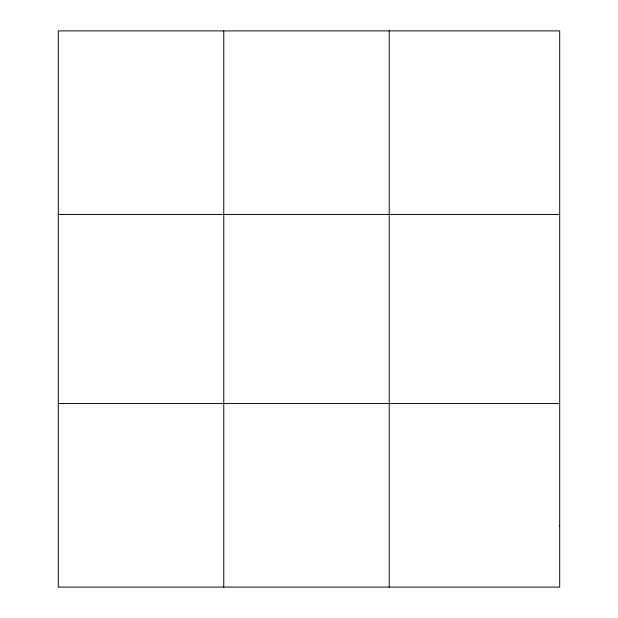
<?xml version="1.0" encoding="UTF-8"?>
<svg xmlns="http://www.w3.org/2000/svg" width="618" height="618" viewBox="0 0 618 618"><rect width="100%" height="100%" fill="white"/><g stroke="black" fill="none" stroke-linecap="round" stroke-linejoin="round"><path stroke-width="0.93" d="M223.762 30.9L223.762 587.1M389.224 30.9L389.224 587.1M58.301 214.446L559.699 214.446M58.301 403.554L559.699 403.554M559.699 525.918L559.699 587.1L58.301 587.1L58.301 30.9L559.699 30.9L559.699 525.918"/></g></svg>
